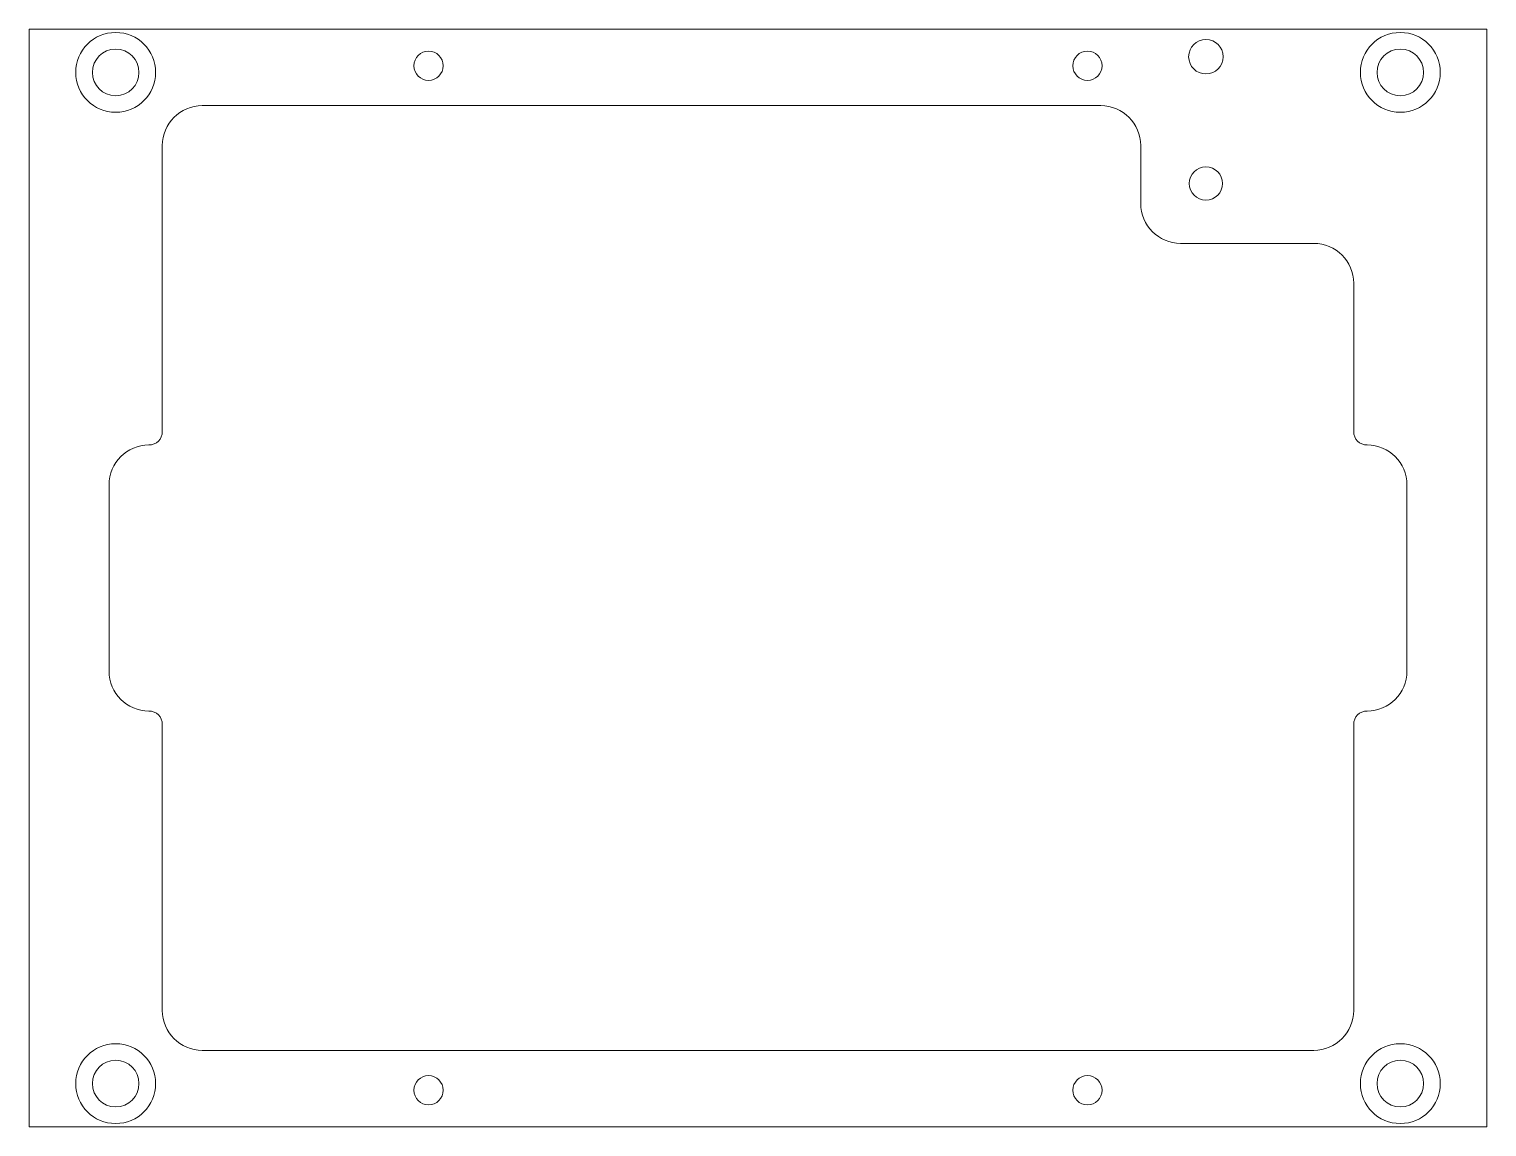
# Model space of a CAD drawing. Header units: millimetres. Extents: x -55 to 55, y -83 to 0.
import ezdxf

# ---------------------------------------------------------------- set-up
doc = ezdxf.new("R2010")
doc.units = ezdxf.units.MM

msp = doc.modelspace()

# ---------------------------------------------------------------- linework, layer by layer
at = {"color": 7, "linetype": 'Continuous', "lineweight": 15}
for p, q in [((54.75, -0.5), (-54.75, -0.5)), ((-54.75, -0.5), (-54.75, -83)), ((54.75, -83), (54.75, -0.5)), ((25.75, -6.25), (-41.75, -6.25)), ((-44.75, -9.25), (-44.75, -30.75)), ((28.75, -13.6), (28.75, -9.25)), ((41.75, -16.6), (31.75, -16.6)), ((44.75, -30.75), (44.75, -19.6)), ((-48.75, -34.75), (-48.75, -48.75)), ((48.75, -48.75), (48.75, -34.75)), ((-44.75, -52.75), (-44.75, -74.25)), ((44.75, -74.25), (44.75, -52.75)), ((-41.75, -77.25), (41.75, -77.25)), ((-54.75, -83), (54.75, -83))]:
    msp.add_line(p, q, dxfattribs=at)
for centre, radius in [((-48.25, -3.75), 3), ((48.25, -3.75), 3), ((-48.25, -3.75), 1.75), ((-24.75, -3.25), 1.1), ((24.75, -3.25), 1.1), ((33.65, -2.57), 1.3), ((48.25, -3.75), 1.75), ((33.65, -12.1), 1.25), ((-48.25, -79.75), 3), ((48.25, -79.75), 3), ((-48.25, -79.75), 1.75), ((48.25, -79.75), 1.75), ((-24.75, -80.25), 1.1), ((24.75, -80.25), 1.1)]:
    msp.add_circle(centre, radius, dxfattribs=at)
for centre, radius, start, end in [((-41.75, -9.25), 3, 90, 180), ((25.75, -9.25), 3, 0, 90), ((31.75, -13.6), 3, 180, 270), ((41.75, -19.6), 3, 0, 90), ((-45.75, -34.75), 3, 90, 180), ((-45.75, -30.75), 1, 270, 0), ((45.75, -30.75), 1, 180, 270), ((45.75, -34.75), 3, 0, 90), ((-45.75, -48.75), 3, 180, 270), ((45.75, -48.75), 3, 270, 0), ((-45.75, -52.75), 1, 0, 90), ((45.75, -52.75), 1, 90, 180), ((-41.75, -74.25), 3, 180, 270), ((41.75, -74.25), 3, 270, 0)]:
    msp.add_arc(centre, radius, start, end, dxfattribs=at)

doc.saveas('drawing.dxf')
